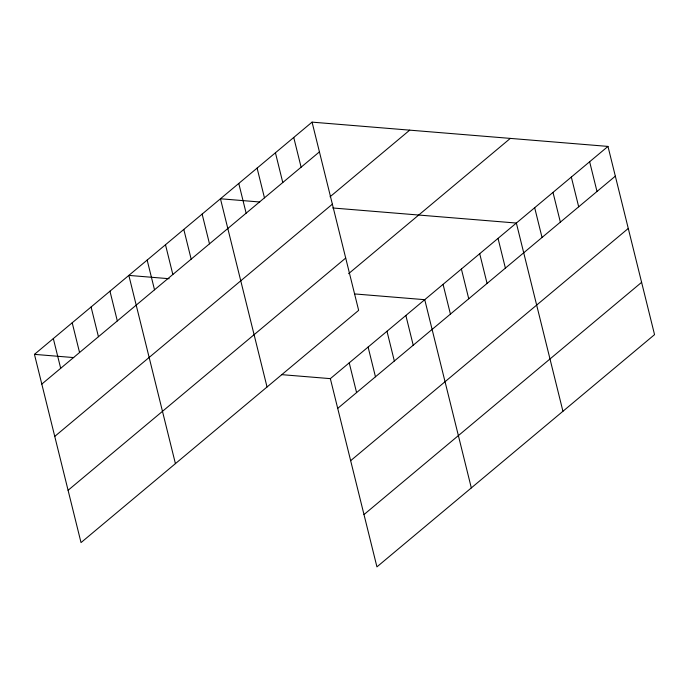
<?xml version="1.0" encoding="UTF-8"?>
<svg xmlns="http://www.w3.org/2000/svg" width="689" height="689" viewBox="0 0 689 689"><rect width="100%" height="100%" fill="white"/><g stroke="black" fill="none" stroke-linecap="round" stroke-linejoin="round"><path stroke-width="1.03" d="M312.065 122.134L358.65 310.36L81.026 542.587L34.45 354.361L312.065 122.134L607.974 146.412L654.55 334.639L376.935 566.866L330.35 378.64L607.974 146.412M41.805 384.1L319.429 151.873M330.048 196.787L409.714 130.143M54.75 436.404L332.374 204.177M68.09 490.284L345.706 258.056M348.6 273.679L510.325 138.403M337.713 408.379L615.329 176.151M350.649 460.683L628.273 228.455M363.99 514.562L641.605 282.335M259.727 201.989L220.454 198.768L267.039 386.994M332.77 207.983L516.354 223.047L562.939 411.273M169.175 278.718L128.843 275.402L175.419 463.628M354.689 293.936L424.743 299.681L471.319 487.907M34.45 354.361L73.723 357.582M281.525 374.635L330.35 378.64M589.646 161.743L597.01 191.482M571.327 177.064L578.682 206.803M553 192.395L560.364 222.134M534.681 207.725L542.036 237.464M498.035 238.377L505.39 268.116M479.708 253.707L487.071 283.437M461.389 269.029L468.744 298.768M443.061 284.359L450.425 314.098M405.864 315.476L413.219 345.215M386.985 331.263L394.341 361.002M368.107 347.058L375.462 376.797M293.747 137.464L301.11 167.203M349.228 362.853L356.583 392.584M275.428 152.786L282.783 182.525M257.1 168.116L264.464 197.855M238.782 183.446L246.137 213.185M202.135 214.098L209.49 243.837M183.808 229.428L191.172 259.159M165.489 244.75L172.844 274.489M147.162 260.08L154.525 289.819M109.964 291.197L117.319 320.936M91.086 306.984L98.441 336.723M72.207 322.779L79.562 352.518M53.329 338.575L60.684 368.305"/></g></svg>
